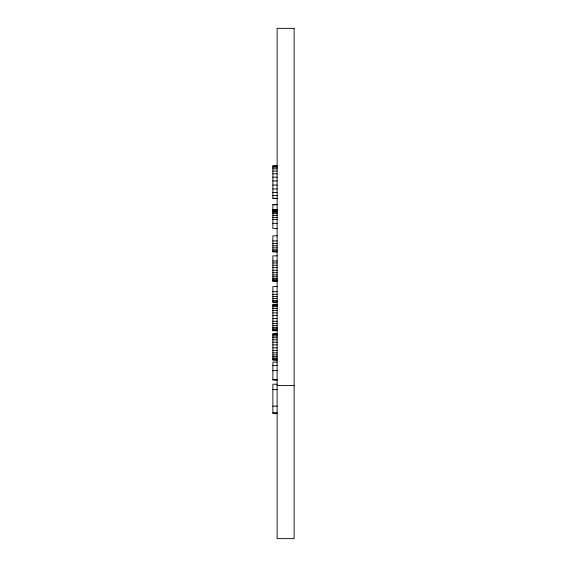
<?xml version="1.0" encoding="UTF-8"?>
<svg xmlns="http://www.w3.org/2000/svg" width="567" height="567" viewBox="0 0 567 567"><rect width="100%" height="100%" fill="white"/><g stroke="black" fill="none" stroke-linecap="round" stroke-linejoin="round"><path stroke-width="0.85" d="M277.121 165.798L272.869 165.798L272.869 198.464L277.121 198.464M272.869 166.138L277.121 166.138M272.869 167.166L277.121 167.166M272.869 168.831L277.121 168.831M272.869 171.092L277.121 171.092M272.869 173.849L277.121 173.849M272.869 177.173L277.121 177.173M272.869 180.958L277.121 180.958M272.869 185.076L277.121 185.076M272.869 188.988L277.121 188.988M272.869 192.567L277.121 192.567M272.869 195.601L277.121 195.601M272.869 198.301L277.121 198.301M277.121 204.602L272.869 204.602L272.869 228.444L277.121 228.444M272.869 204.779L277.121 204.779M272.869 209.705L277.121 209.705M272.869 209.882L277.121 209.882M272.869 210.683L277.121 210.683M272.869 211.42L277.121 211.42M272.869 212.377L277.121 212.377M272.869 213.688L277.121 213.688M272.869 215.46L277.121 215.46M272.869 217.395L277.121 217.395M272.869 219.457L277.121 219.457M272.869 223.334L277.121 223.334M277.121 235.829L272.869 235.829L272.869 251.904L277.121 251.904M272.869 240.932L277.121 240.932M272.869 243.548L277.121 243.548M272.869 245.809L277.121 245.809M272.869 247.857L277.121 247.857M272.869 249.841L277.121 249.841M272.869 251.025L277.121 251.025M272.869 251.635L277.121 251.635M277.121 255.873L272.869 255.873L272.869 281.317L277.121 281.317M272.869 260.976L277.121 260.976M272.869 262.982L277.121 262.982M272.869 265.2L277.121 265.2M272.869 267.624L277.121 267.624M272.869 270.261L277.121 270.261M272.869 272.727L277.121 272.727M272.869 274.903L277.121 274.903M272.869 276.788L277.121 276.788M272.869 278.397L277.121 278.397M272.869 279.673L277.121 279.673M272.869 280.587L277.121 280.587M272.869 281.133L277.121 281.09M277.121 286.611L272.869 286.611L272.869 302.686L277.121 302.686M272.869 291.714L277.121 291.714M272.869 294.33L277.121 294.33M272.869 296.591L277.121 296.591M272.869 298.639L277.121 298.639M272.869 300.623L277.121 300.623M272.869 301.8L277.121 301.8M277.121 304.557L272.869 304.557L272.869 330.767L277.121 330.767M272.869 304.798L277.121 304.798M272.869 305.528L277.121 305.528M272.869 306.74L277.121 306.74M272.869 308.441L277.121 308.441M272.869 310.532L277.121 310.532M272.869 312.92L277.121 312.92M272.869 315.613L277.121 315.613M272.869 318.597L277.121 318.597M272.869 321.262L277.121 321.262M272.869 323.594L277.121 323.594M272.869 325.628L277.121 325.628M272.869 327.393L277.121 327.393M272.869 328.839L277.121 328.839M272.869 329.895L277.121 329.895M272.869 330.547L277.121 330.547M277.121 333.835L272.869 333.835L272.869 360.038L277.121 360.038M272.869 334.083L277.121 334.076M272.869 334.799L277.121 334.799M272.869 336.018L277.121 336.018M272.869 337.712L277.121 337.712M272.869 339.803L277.121 339.803M272.869 342.199L277.121 342.199M272.869 344.885L277.121 344.885M272.869 347.869L277.121 347.869M272.869 350.534L277.121 350.534M272.869 352.865L277.121 352.865M272.869 354.907L277.121 354.907M272.869 356.671L277.121 356.671M272.869 358.11L277.121 358.11M272.869 359.166L277.121 359.166M272.869 359.818L277.121 359.818M277.121 362.072L272.869 362.072L272.869 380.025L277.121 380.025M272.869 365.524L277.121 365.524M272.869 370.627L277.121 370.627M272.869 379.727L277.121 379.727M277.121 384.206L272.869 384.206L272.869 413.669L277.121 413.669M277.121 385.56L294.131 385.56M272.869 389.579L277.121 389.579M272.869 406.149L277.121 406.149M272.869 412.691L277.121 412.691M294.131 28.35L277.121 28.35L277.121 538.65L294.131 538.65L294.131 28.35"/></g></svg>
